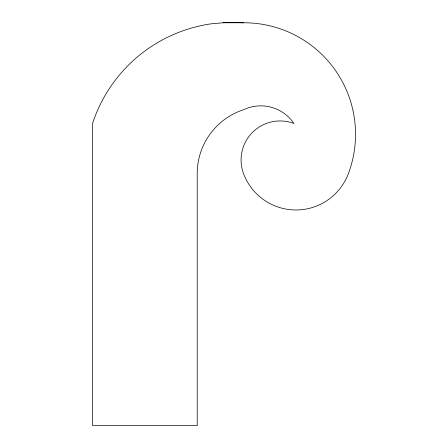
<?xml version="1.0" encoding="UTF-8"?>
<svg xmlns="http://www.w3.org/2000/svg" width="448" height="448" viewBox="0 0 448 448"><rect width="100%" height="100%" fill="white"/><g stroke="black" fill="none" stroke-linecap="round" stroke-linejoin="round"><path stroke-width="0.67" d="M223.082 22.775L243.6 22.775A111.524 111.524 0 0 1 348.303 173.835A55.983 55.983 0 0 1 243.6 173.835A39.049 39.049 0 0 1 293.955 123.48A40.062 40.062 0 0 0 243.6 109.721A67.178 67.178 0 0 0 197.21 173.835L197.21 425.6L92.54 425.6L92.54 123.48A146.838 146.838 0 0 1 211.064 23.834L227.304 22.4L243.6 22.775"/></g></svg>
